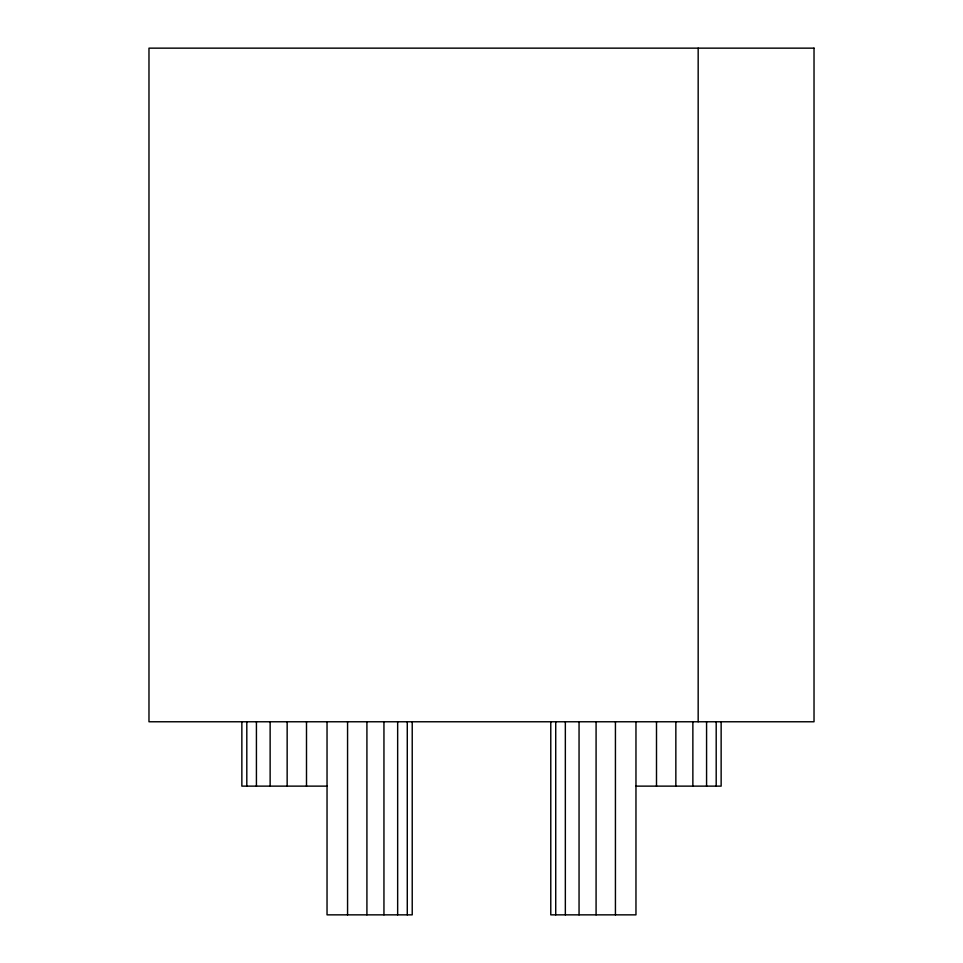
<?xml version="1.0" encoding="UTF-8"?>
<svg xmlns="http://www.w3.org/2000/svg" width="963" height="963" viewBox="0 0 963 963"><rect width="100%" height="100%" fill="white"/><g stroke="black" fill="none" stroke-linecap="round" stroke-linejoin="round"><path stroke-width="1.44" d="M327.035 786.133L241.857 786.133L241.857 721.769M635.965 786.133L721.143 786.133L721.143 721.769M716.195 721.769L716.195 786.133M706.577 721.769L706.577 786.133M698.175 48.15L698.175 721.769M692.866 721.769L692.866 786.133M675.845 721.769L675.845 786.133M656.501 721.769L656.501 786.133M635.965 721.769L635.965 914.85L550.776 914.85L550.776 721.769M615.429 721.769L615.429 914.85M596.085 721.769L596.085 914.85M579.052 721.769L579.052 914.85M565.341 721.769L565.341 914.85M555.723 721.769L555.723 914.85M412.224 721.769L412.224 914.85L327.035 914.85L327.035 721.769M407.277 721.769L407.277 914.85M397.659 721.769L397.659 914.85M383.948 721.769L383.948 914.85M366.915 721.769L366.915 914.85M347.571 721.769L347.571 914.85M306.499 721.769L306.499 786.133M287.155 721.769L287.155 786.133M270.134 721.769L270.134 786.133M256.423 721.769L256.423 786.133M246.805 721.769L246.805 786.133M814.024 48.15L148.976 48.15L148.976 721.769L814.024 721.769L814.024 48.15"/></g></svg>
